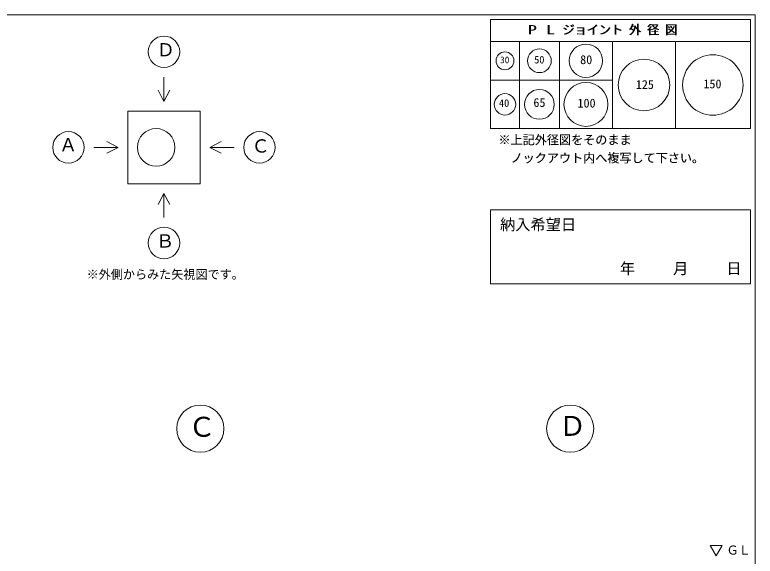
# Model space of a CAD drawing. Units: millimetres, scale not verified. Extents: x -4890 to 18490, y -2334 to 2334.
# Drawn here: x 1828 to 4890, y 97 to 2334 of the extents above; entities that cross this region are included whole.
import ezdxf
from ezdxf.enums import TextEntityAlignment as Align

# ---------------------------------------------------------------- set-up
doc = ezdxf.new("R2010")
doc.units = ezdxf.units.MM
doc.header["$LTSCALE"] = 10
for name, color, linetype, lineweight in [('0-2_waku', 7, 'Continuous', 18), ('0-3_gaikei', 7, 'Continuous', 18), ('0-8_hole', 7, 'Continuous', 18), ('0-E_文字１', 7, 'Continuous', 18)]:
    doc.layers.add(name, color=color, linetype=linetype, lineweight=lineweight)
doc.styles.add('ＭＳ ゴシック', font='')
doc.styles.get('ＭＳ ゴシック').set_extended_font_data('MS Gothic')

# ---------------------------------------------------------------- blocks, each defined once
blk = doc.blocks.new('30')
at = {"layer": '0-8_hole'}
blk.add_circle((-14593.91, 4121.08), 37, dxfattribs=at)
at = {"layer": '0-E_文字１', "style": 'ＭＳ ゴシック'}
blk.add_text('30', height=28.04, dxfattribs=at).set_placement((-14613.96, 4102.55), align=Align.BOTTOM_LEFT)

msp = doc.modelspace()

# ---------------------------------------------------------------- linework, layer by layer
at = {"layer": '0-2_waku'}
for p, q in [((4889.94, 2334.11), (4889.94, -1940.89)), ((3794.94, 2314.11), (3794.94, 1864.11)), ((3794.94, 2314.11), (4869.94, 2314.11)), ((3794.94, 2314.11), (4869.94, 2314.11)), ((3794.94, 2314.11), (4869.94, 2314.11)), ((3794.94, 2314.11), (3794.94, 1864.11)), ((3794.94, 2314.11), (4869.94, 2314.11)), ((3794.94, 2314.11), (4869.94, 2314.11)), ((3794.94, 2314.11), (4869.94, 2314.11)), ((3794.94, 2314.11), (3794.94, 1864.11)), ((3794.94, 2314.11), (4869.94, 2314.11)), ((3794.94, 2314.11), (4869.94, 2314.11)), ((3794.94, 2314.11), (4869.94, 2314.11)), ((3794.94, 2314.11), (3794.94, 1864.11)), ((3794.94, 2314.11), (4869.94, 2314.11)), ((3794.94, 2314.11), (4869.94, 2314.11)), ((3794.94, 2314.11), (4869.94, 2314.11)), ((4869.94, 2314.11), (4869.94, 1864.11)), ((4869.94, 2314.11), (4869.94, 1864.11)), ((4869.94, 2314.11), (4869.94, 1864.11)), ((4869.94, 2314.11), (4869.94, 1864.11)), ((3794.94, 2224.11), (4869.94, 2224.11)), ((3794.94, 2224.11), (4869.94, 2224.11)), ((3914.94, 2224.11), (3914.94, 1864.11)), ((3914.94, 2224.11), (3914.94, 1864.11)), ((4079.94, 2224.11), (4079.94, 1864.11)), ((4079.94, 2224.11), (4079.94, 1864.11)), ((4299.94, 2224.11), (4299.94, 1864.11)), ((4299.94, 2224.11), (4299.94, 1864.11)), ((4559.94, 2224.11), (4559.94, 1864.11)), ((4559.94, 2224.11), (4559.94, 1864.11)), ((3794.94, 2064.11), (4299.94, 2064.11)), ((3794.94, 2064.11), (4299.94, 2064.11)), ((3794.94, 1864.11), (4869.94, 1864.11)), ((3794.94, 1864.11), (4869.94, 1864.11)), ((3794.94, 1864.11), (4869.94, 1864.11)), ((3794.94, 1864.11), (4869.94, 1864.11)), ((3794.94, 1528.82), (3794.94, 1222.11)), ((3794.94, 1528.82), (4869.94, 1528.82)), ((4869.94, 1528.82), (4869.94, 1222.11)), ((3794.94, 1222.11), (4869.94, 1222.11))]:
    msp.add_line(p, q, dxfattribs=at)
msp.add_lwpolyline([(-1230.06, 2334.11), (4889.94, 2334.11), (4889.94, -1940.89)], dxfattribs=at)
at = {"layer": '0-3_gaikei'}
for p, q in [((2444.55, 2076.33), (2444.55, 1976.33)), ((2444.55, 1976.33), (2420.43, 2022.71)), ((2444.55, 1976.33), (2468.68, 2022.71)), ((2294.55, 1936.33), (2594.55, 1936.33)), ((2294.55, 1936.33), (2294.55, 1636.33)), ((2594.55, 1936.33), (2594.55, 1636.33)), ((2254.55, 1786.33), (2208.18, 1810.46)), ((2634.55, 1786.33), (2680.93, 1810.46)), ((2154.55, 1786.33), (2254.55, 1786.33)), ((2254.55, 1786.33), (2208.18, 1762.2)), ((2294.55, 1636.33), (2594.55, 1636.33)), ((2444.55, 1596.33), (2420.43, 1549.95)), ((2444.55, 1596.33), (2468.68, 1549.95)), ((2444.55, 1496.33), (2444.55, 1596.33))]:
    msp.add_line(p, q, dxfattribs=at)
msp.add_lwpolyline([(2734.55, 1786.33), (2634.55, 1786.33), (2680.93, 1762.2)], dxfattribs=at)
for centre, radius in [((2444.55, 2181.33), 65), ((2049.55, 1786.33), 65), ((2412.22, 1786.33), 77.58), ((2839.55, 1786.33), 65), ((2444.55, 1391.33), 65), ((2594.94, 624.11), 97.5), ((4124.94, 624.11), 97.5)]:
    msp.add_circle(centre, radius, dxfattribs=at)
at = {"layer": '0-8_hole', "lineweight": 5}
msp.add_lwpolyline([(3794.94, 1528.82), (3794.94, 1222.11), (4869.94, 1222.11), (4869.94, 1528.82)], close=True, dxfattribs=at)
msp.add_lwpolyline([(3794.94, 1528.82), (3794.94, 1222.11), (4869.94, 1222.11), (4869.94, 1528.82)], close=True, dxfattribs=at)
at = {"layer": '0-8_hole'}
for centre, radius in [((4189.94, 2144.11), 69), ((4189.94, 2144.11), 69), ((3854.94, 2144.11), 37), ((3997.44, 2144.11), 49), ((3997.44, 2144.11), 49), ((4429.94, 2044.11), 106.5), ((4429.94, 2044.11), 106.5), ((4714.94, 2044.11), 125), ((4714.94, 2044.11), 125), ((4189.94, 1964.11), 91), ((4189.94, 1964.11), 91), ((3997.44, 1964.11), 61.5), ((3997.44, 1964.11), 61.5), ((3854.94, 1964.11), 44.5), ((3854.94, 1964.11), 44.5)]:
    msp.add_circle(centre, radius, dxfattribs=at)
at = {"layer": '0-E_文字１'}
for p, q in [((4728.68, 98.18), (4703.48, 141.12)), ((4703.48, 141.12), (4753.88, 141.12)), ((4728.68, 98.18), (4753.88, 141.12))]:
    msp.add_line(p, q, dxfattribs=at)

# ---------------------------------------------------------------- block references
at = {"layer": '0-8_hole'}
msp.add_blockref('30', (18448.86, -1976.97), dxfattribs=at)

# ---------------------------------------------------------------- texts
at = {"layer": '0-8_hole', "style": 'ＭＳ ゴシック'}
for s, height, p in [('50', 31.16, (3975.85, 2123.77)), ('80', 36.66, (4166.12, 2119.43)), ('125', 36.66, (4396.22, 2016.69)), ('150', 36.66, (4675.76, 2019.34)), ('40', 31.16, (3830.22, 1944.52)), ('65', 36.66, (3972.66, 1942.39)), ('100', 36.66, (4155, 1939.93)), ('納入希望日', 46.19, (3834.39, 1430.43))]:
    msp.add_text(s, height=height, dxfattribs=at).set_placement(p, align=Align.BOTTOM_LEFT)
at = {"layer": '0-E_文字１', "style": 'ＭＳ ゴシック'}
for s, height, p in [('Ｐ Ｌ ジョイント 外 径 図', 36.66, (3941.87, 2242.93)), ('Ｐ Ｌ ジョイント 外 径 図', 36.66, (3944.91, 2242.93)), ('Ｄ', 54.99, (2414.78, 2145.74)), ('30', 28.04, (3834.89, 2125.57)), ('50', 31.16, (3975.85, 2123.77)), ('80', 36.66, (4166.12, 2119.43)), ('125', 36.66, (4396.22, 2016.69)), ('150', 36.66, (4675.76, 2019.34)), ('40', 31.16, (3830.22, 1944.52)), ('65', 36.66, (3972.66, 1942.39)), ('100', 36.66, (4155, 1939.93)), ('※上記外径図をそのまま', 36.66, (3827.9, 1787.91)), ('※上記外径図をそのまま', 36.66, (3828.74, 1787.91)), ('Ａ', 54.99, (2011.09, 1753.21)), ('Ｃ', 54.99, (2807.04, 1748.26)), ('\u3000ノックアウト内へ複写して下さい。', 36.66, (3827.9, 1712.91)), ('\u3000ノックアウト内へ複写して下さい。', 36.66, (3828.74, 1712.91)), ('Ｂ', 54.99, (2412.04, 1355.74)), ('\u3000\u3000\u3000年     ', 46.19, (4141.27, 1249.05)), ('\u3000\u3000\u3000年     月     日', 46.19, (4141.27, 1249.05)), ('※外側からみた矢視図です。', 36.66, (2124.76, 1231.96)), ('Ｃ', 82.48, (2545.48, 565.77)), ('Ｄ', 82.48, (4078.28, 569.49)), ('ＧＬ', 36.66, (4771.48, 92.64))]:
    msp.add_text(s, height=height, dxfattribs=at).set_placement(p, align=Align.BOTTOM_LEFT)

doc.saveas('drawing.dxf')
